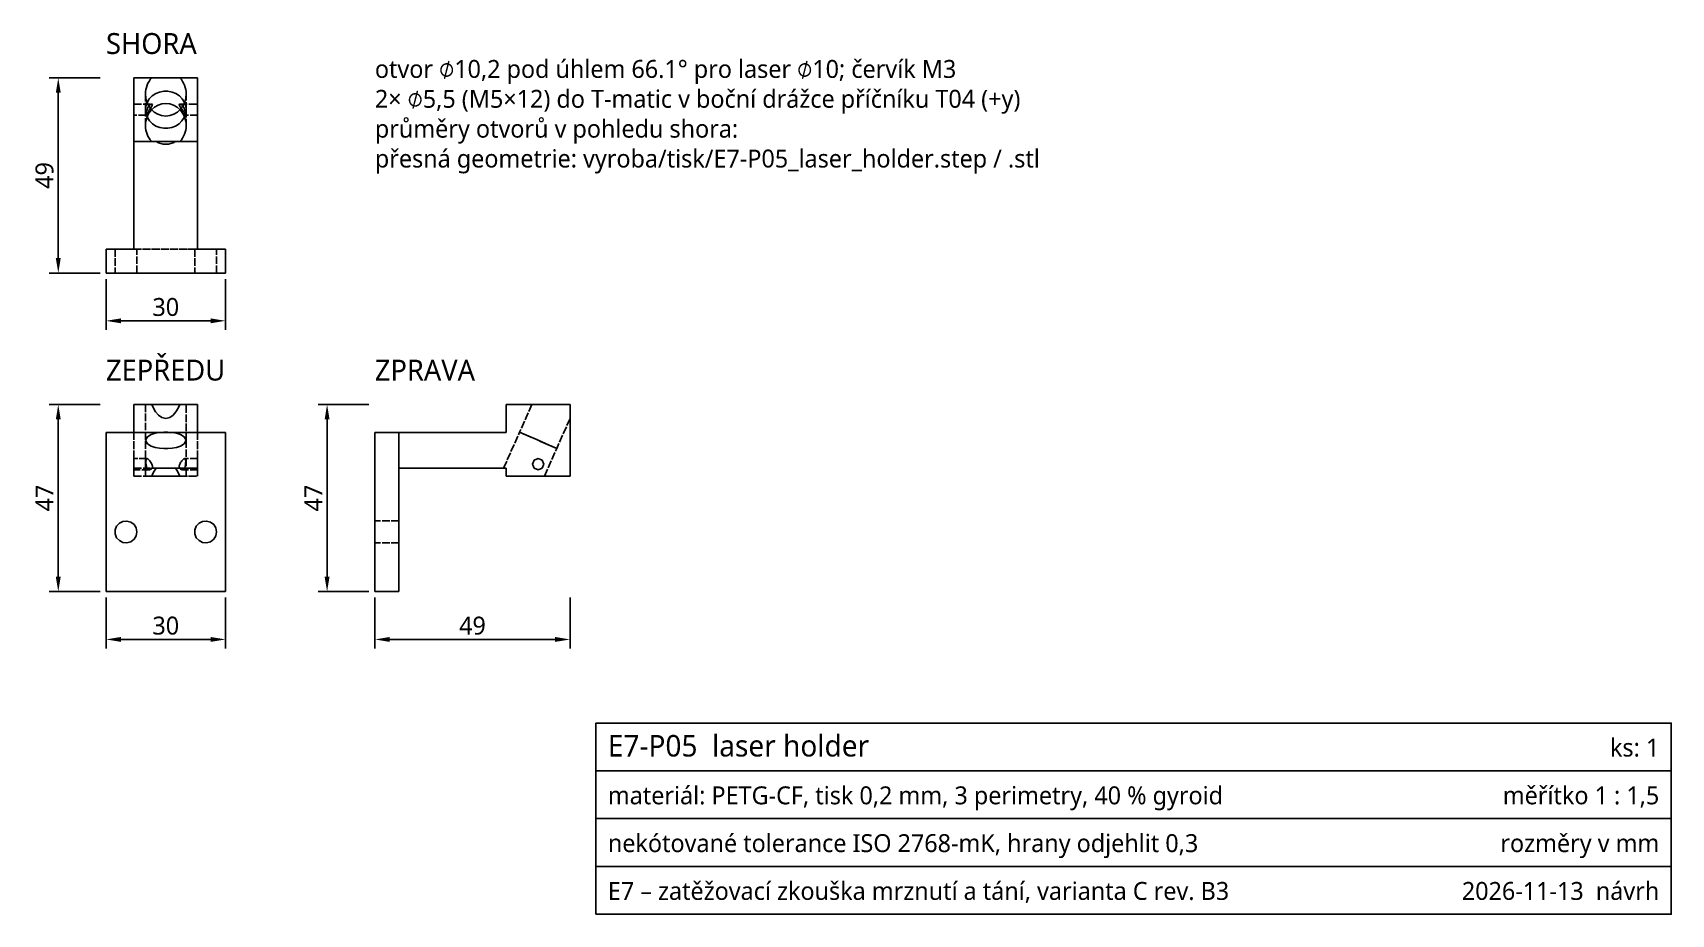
# Model space of a CAD drawing. Header units: millimetres. Extents: x 19 to 430, y 12 to 233.
import ezdxf
from ezdxf.enums import TextEntityAlignment as Align

# ---------------------------------------------------------------- set-up
doc = ezdxf.new("R2010")
doc.units = ezdxf.units.MM
doc.header["$LTSCALE"] = 1.5
doc.linetypes.add('DASHED', pattern=[1.524, 1.27, -0.254])
for name, color, linetype, true_color in [('DIM', 7, 'CONTINUOUS', 0x000000), ('FRAME', 7, 'CONTINUOUS', 0x000000), ('OUTLINE', 7, 'CONTINUOUS', 0x000000), ('TEXT', 7, 'CONTINUOUS', 0x000000)]:
    doc.layers.add(name, color=color, linetype=linetype, true_color=true_color)
doc.layers.add('HIDDEN', color=8, linetype='DASHED')
doc.styles.add('OpenSans', font='OpenSans-Regular.ttf')
doc.dimstyles.new('E7', dxfattribs={"dimtxt": 4.5, "dimasz": 3.75, "dimexe": 2.25, "dimexo": 1.5, "dimgap": 1.2, "dimtad": 1, "dimtxsty": 'OpenSans', "dimcen": 2.5, "dimclrd": 256, "dimclre": 256, "dimclrt": 256, "dimazin": 3, "dimtfac": 1, "dimtmove": 0, "dimatfit": 3})

msp = doc.modelspace()

# ---------------------------------------------------------------- linework, layer by layer
at = {"layer": 'FRAME'}
msp.add_lwpolyline([(160.5, 12), (430.5, 12), (430.5, 60), (160.5, 60)], close=True, dxfattribs=at)
for points in [[(160.5, 48), (430.5, 48)], [(160.5, 36), (430.5, 36)], [(160.5, 24), (430.5, 24)]]:
    msp.add_lwpolyline(points, dxfattribs=at)
at = {"layer": 'HIDDEN'}
for points in [[(44.5, 206), (44.5, 222)], [(44.5, 222), (60.5, 222)], [(60.5, 206), (60.5, 222)], [(44.5, 215.4), (44.5, 215.05), (44.5, 214.7), (44.5, 214.35), (44.5, 214), (44.5, 213.65), (44.5, 213.3), (44.5, 212.95), (44.5, 212.6)], [(44.5, 212.6), (44.5, 212.95), (44.5, 213.3), (44.5, 213.65), (44.5, 214), (44.5, 214.35), (44.5, 214.7), (44.5, 215.05), (44.5, 215.4)], [(44.5, 215.4), (49.001, 215.4)], [(47.4, 217.988), (47.4, 214)], [(47.4, 214), (47.406, 214.234), (47.426, 214.468), (47.458, 214.7), (47.502, 214.93), (47.56, 215.157), (47.629, 215.381), (47.71, 215.601), (47.803, 215.816)], [(48.934, 214), (48.582, 213.582), (48.272, 213.132), (48.008, 212.653), (47.79, 212.152), (47.62, 211.632), (47.498, 211.1), (47.424, 210.558), (47.4, 210.012)], [(57.6, 214), (57.478, 212.987), (57.123, 212.03), (56.56, 211.178), (55.828, 210.467), (54.966, 209.919), (54.015, 209.548), (53.011, 209.361), (51.989, 209.361), (50.985, 209.548), (50.034, 209.919), (49.172, 210.467), (48.44, 211.178), (47.877, 212.03), (47.522, 212.987), (47.4, 214)], [(47.4, 210.012), (47.4, 214)], [(48.252, 214.902), (48.069, 214.653), (47.916, 214.384), (47.791, 214.101), (47.69, 213.809), (47.611, 213.51), (47.553, 213.207), (47.514, 212.9), (47.532, 212.6)], [(47.532, 212.6), (47.673, 212.814), (47.796, 213.043), (47.922, 213.27), (48.053, 213.495), (48.19, 213.716), (48.331, 213.934), (48.475, 214.151), (48.622, 214.365)], [(55.999, 215.4), (60.5, 215.4)], [(57.6, 210.012), (57.576, 210.558), (57.502, 211.1), (57.38, 211.632), (57.21, 212.152), (56.992, 212.653), (56.728, 213.132), (56.418, 213.582), (56.066, 214)], [(57.468, 212.6), (57.327, 212.814), (57.204, 213.043), (57.078, 213.27), (56.947, 213.495), (56.81, 213.716), (56.669, 213.934), (56.525, 214.151), (56.378, 214.365)], [(56.748, 214.902), (56.931, 214.653), (57.084, 214.384), (57.209, 214.101), (57.31, 213.809), (57.389, 213.51), (57.447, 213.207), (57.486, 212.9), (57.468, 212.6)], [(57.197, 215.816), (57.29, 215.601), (57.371, 215.381), (57.44, 215.157), (57.498, 214.93), (57.542, 214.7), (57.574, 214.468), (57.594, 214.234), (57.6, 214)], [(57.6, 214), (57.6, 217.988)], [(57.6, 214), (57.6, 210.012)], [(60.5, 215.4), (60.5, 215.05), (60.5, 214.7), (60.5, 214.35), (60.5, 214), (60.5, 213.65), (60.5, 213.3), (60.5, 212.95), (60.5, 212.6)], [(60.5, 212.6), (60.5, 212.95), (60.5, 213.3), (60.5, 213.65), (60.5, 214), (60.5, 214.35), (60.5, 214.7), (60.5, 215.05), (60.5, 215.4)], [(47.532, 212.6), (44.5, 212.6)], [(47.4, 210.012), (47.425, 209.462), (47.499, 208.916), (47.623, 208.379), (47.796, 207.857), (48.017, 207.352), (48.285, 206.871), (48.599, 206.419), (48.956, 206)], [(56.044, 206), (56.401, 206.419), (56.715, 206.871), (56.983, 207.352), (57.204, 207.857), (57.377, 208.379), (57.501, 208.916), (57.575, 209.462), (57.6, 210.012)], [(60.5, 212.6), (57.468, 212.6)], [(44.5, 179), (44.5, 206)], [(44.5, 206), (50.059, 206)], [(44.5, 206), (48.956, 206)], [(44.5, 206), (60.5, 206)], [(48.956, 206), (49.094, 206), (49.232, 206), (49.37, 206), (49.508, 206), (49.646, 206), (49.784, 206), (49.921, 206), (50.059, 206)], [(50.059, 206), (50.63, 205.708), (51.234, 205.494), (51.861, 205.364), (52.5, 205.32), (53.139, 205.364), (53.766, 205.494), (54.37, 205.708), (54.941, 206)], [(54.941, 206), (60.5, 206)], [(54.941, 206), (55.079, 206), (55.216, 206), (55.354, 206), (55.492, 206), (55.63, 206), (55.768, 206), (55.906, 206), (56.044, 206)], [(56.044, 206), (60.5, 206)], [(60.5, 179), (60.5, 206)], [(37.5, 179), (67.5, 179)], [(37.5, 173), (37.5, 179)], [(39.75, 179), (40.438, 179), (41.125, 179), (41.812, 179), (42.5, 179), (43.188, 179), (43.875, 179), (44.562, 179), (45.25, 179)], [(39.75, 179), (39.75, 173)], [(44.5, 179), (60.5, 179)], [(45.25, 179), (45.156, 179), (45.062, 179), (44.969, 179), (44.875, 179), (44.781, 179), (44.688, 179), (44.594, 179), (44.5, 179)], [(45.25, 173), (45.25, 179)], [(60.5, 179), (60.406, 179), (60.312, 179), (60.219, 179), (60.125, 179), (60.031, 179), (59.938, 179), (59.844, 179), (59.75, 179)], [(59.75, 179), (60.438, 179), (61.125, 179), (61.812, 179), (62.5, 179), (63.188, 179), (63.875, 179), (64.562, 179), (65.25, 179)], [(59.75, 179), (59.75, 173)], [(65.25, 173), (65.25, 179)], [(67.5, 173), (67.5, 179)], [(37.5, 173), (67.5, 173)], [(45.25, 173), (44.562, 173), (43.875, 173), (43.188, 173), (42.5, 173), (41.812, 173), (41.125, 173), (40.438, 173), (39.75, 173)], [(39.75, 173), (40.438, 173), (41.125, 173), (41.812, 173), (42.5, 173), (43.188, 173), (43.875, 173), (44.562, 173), (45.25, 173)], [(65.25, 173), (64.562, 173), (63.875, 173), (63.188, 173), (62.5, 173), (61.812, 173), (61.125, 173), (60.438, 173), (59.75, 173)], [(59.75, 173), (60.438, 173), (61.125, 173), (61.812, 173), (62.5, 173), (63.188, 173), (63.875, 173), (64.562, 173), (65.25, 173)], [(44.5, 122), (44.5, 140)], [(44.5, 140), (48.956, 140)], [(48.956, 140), (48.762, 140), (48.567, 140), (48.373, 140), (48.178, 140), (47.984, 140), (47.789, 140), (47.595, 140), (47.4, 140)], [(47.4, 140), (48.42, 140), (49.44, 140), (50.46, 140), (51.48, 140), (52.5, 140), (53.52, 140), (54.54, 140), (55.56, 140), (56.58, 140), (57.6, 140)], [(47.4, 140), (47.4, 131)], [(56.044, 140), (55.594, 139.045), (55.045, 138.144), (54.365, 137.337), (53.516, 136.717), (52.5, 136.465), (51.484, 136.717), (50.635, 137.337), (49.955, 138.144), (49.406, 139.045), (48.956, 140)], [(56.044, 140), (60.5, 140)], [(57.6, 140), (57.405, 140), (57.211, 140), (57.016, 140), (56.822, 140), (56.627, 140), (56.433, 140), (56.238, 140), (56.044, 140)], [(57.6, 131), (57.6, 140)], [(60.5, 122), (60.5, 140)], [(138, 140), (154, 140)], [(138, 133), (138, 140)], [(144.41, 140), (141.337, 133.066)], [(154, 140), (152.934, 140), (151.869, 140), (150.803, 140), (149.738, 140), (148.672, 140), (147.607, 140), (146.541, 140), (145.475, 140), (144.41, 140)], [(144.41, 140), (145.107, 140), (145.805, 140), (146.502, 140), (147.199, 140), (147.896, 140), (148.594, 140), (149.291, 140), (149.988, 140)], [(149.988, 140), (150.49, 140), (150.991, 140), (151.493, 140), (151.994, 140), (152.496, 140), (152.997, 140), (153.499, 140), (154, 140)], [(154, 122), (154, 140)], [(154, 140), (154, 139.558), (154, 139.116), (154, 138.674), (154, 138.232), (154, 137.791), (154, 137.349), (154, 136.907), (154, 136.465)], [(154, 136.465), (154, 136.907), (154, 137.349), (154, 137.791), (154, 138.232), (154, 138.674), (154, 139.116), (154, 139.558), (154, 140)], [(154, 136.465), (150.663, 128.934)], [(37.5, 93), (37.5, 133)], [(37.5, 133), (44.5, 133)], [(44.5, 133), (44.5, 124)], [(44.5, 133), (60.5, 133)], [(57.6, 131), (57.09, 131.901), (56.168, 132.436), (55.151, 132.765), (54.1, 132.962), (53.035, 133.055), (51.965, 133.055), (50.9, 132.962), (49.849, 132.765), (48.832, 132.436), (47.91, 131.901), (47.4, 131)], [(60.5, 133), (67.5, 133)], [(60.5, 133), (60.5, 124)], [(67.5, 93), (67.5, 133)], [(105, 133), (111, 133)], [(105, 93), (105, 133)], [(111, 133), (111, 124)], [(111, 133), (138, 133)], [(111, 133), (111, 124)], [(111, 93), (111, 133)], [(137.32, 124), (141.337, 133.066)], [(146, 131), (145.417, 131.258), (144.834, 131.517), (144.251, 131.775), (143.669, 132.033), (143.086, 132.291), (142.503, 132.55), (141.92, 132.808), (141.337, 133.066)], [(141.337, 133.066), (142.27, 132.653), (143.202, 132.24), (144.135, 131.826), (145.067, 131.413), (146, 131), (146.933, 130.587), (147.865, 130.174), (148.798, 129.76), (149.73, 129.347), (150.663, 128.934)], [(47.4, 131), (47.91, 130.099), (48.832, 129.564), (49.849, 129.235), (50.9, 129.038), (51.965, 128.945), (53.035, 128.945), (54.1, 129.038), (55.151, 129.235), (56.168, 129.564), (57.09, 130.099), (57.6, 131)], [(47.4, 122), (47.4, 131)], [(57.6, 131), (57.6, 122)], [(150.663, 128.934), (150.08, 129.192), (149.497, 129.45), (148.914, 129.709), (148.331, 129.967), (147.749, 130.225), (147.166, 130.483), (146.583, 130.742), (146, 131)], [(147.59, 122), (150.663, 128.934)], [(44.5, 123.6), (44.5, 123.95), (44.5, 124.3), (44.5, 124.65), (44.5, 125), (44.5, 125.35), (44.5, 125.7), (44.5, 126.05), (44.5, 126.4)], [(44.5, 126.4), (44.5, 126.225), (44.5, 126.05), (44.5, 125.875), (44.5, 125.7), (44.5, 125.525), (44.5, 125.35), (44.5, 125.175), (44.5, 125)], [(47.753, 126.4), (44.5, 126.4)], [(44.5, 125), (44.5, 124.825), (44.5, 124.65), (44.5, 124.475), (44.5, 124.3), (44.5, 124.125), (44.5, 123.95), (44.5, 123.775), (44.5, 123.6)], [(44.5, 122), (44.5, 124)], [(44.5, 124), (50.059, 124)], [(44.5, 124), (60.5, 124)], [(48.374, 123.6), (44.5, 123.6)], [(47.753, 126.4), (47.539, 126.088), (47.506, 125.678), (47.513, 125.267), (47.547, 124.857), (47.618, 124.452), (47.751, 124.064), (47.995, 123.737), (48.374, 123.6)], [(49.001, 125), (48.896, 125.216), (48.772, 125.422), (48.635, 125.62), (48.487, 125.809), (48.329, 125.99), (48.159, 126.16), (47.973, 126.311), (47.753, 126.4)], [(48.374, 123.6), (48.599, 123.64), (48.801, 123.748), (48.963, 123.909), (49.075, 124.108), (49.128, 124.331), (49.126, 124.56), (49.08, 124.784), (49.001, 125)], [(48.956, 122), (49.07, 122.263), (49.189, 122.523), (49.316, 122.78), (49.448, 123.033), (49.589, 123.282), (49.737, 123.527), (49.893, 123.767), (50.059, 124)], [(50.059, 124), (50.669, 124), (51.28, 124), (51.89, 124), (52.5, 124), (53.11, 124), (53.72, 124), (54.331, 124), (54.941, 124)], [(54.941, 124), (60.5, 124)], [(54.941, 124), (55.107, 123.767), (55.263, 123.527), (55.411, 123.282), (55.552, 123.033), (55.684, 122.78), (55.811, 122.523), (55.93, 122.263), (56.044, 122)], [(56.626, 123.6), (56.401, 123.64), (56.199, 123.748), (56.037, 123.909), (55.925, 124.108), (55.872, 124.331), (55.874, 124.56), (55.92, 124.784), (55.999, 125)], [(55.999, 125), (56.104, 125.216), (56.228, 125.422), (56.365, 125.62), (56.513, 125.809), (56.671, 125.99), (56.841, 126.16), (57.027, 126.311), (57.247, 126.4)], [(57.247, 126.4), (57.461, 126.088), (57.494, 125.678), (57.487, 125.267), (57.453, 124.857), (57.382, 124.452), (57.249, 124.064), (57.005, 123.737), (56.626, 123.6)], [(60.5, 123.6), (56.626, 123.6)], [(60.5, 126.4), (57.247, 126.4)], [(60.5, 123.6), (60.5, 123.95), (60.5, 124.3), (60.5, 124.65), (60.5, 125), (60.5, 125.35), (60.5, 125.7), (60.5, 126.05), (60.5, 126.4)], [(60.5, 126.4), (60.5, 126.225), (60.5, 126.05), (60.5, 125.875), (60.5, 125.7), (60.5, 125.525), (60.5, 125.35), (60.5, 125.175), (60.5, 125)], [(60.5, 125), (60.5, 124.825), (60.5, 124.65), (60.5, 124.475), (60.5, 124.3), (60.5, 124.125), (60.5, 123.95), (60.5, 123.775), (60.5, 123.6)], [(60.5, 122), (60.5, 124)], [(111, 124), (138, 124)], [(138, 124), (137.915, 124), (137.83, 124), (137.745, 124), (137.66, 124), (137.575, 124), (137.49, 124), (137.405, 124), (137.32, 124)], [(137.32, 124), (137.405, 124), (137.49, 124), (137.575, 124), (137.66, 124), (137.745, 124), (137.83, 124), (137.915, 124), (138, 124)], [(138, 122), (138, 124)], [(138, 122), (138, 122.25), (138, 122.5), (138, 122.75), (138, 123), (138, 123.25), (138, 123.5), (138, 123.75), (138, 124)], [(138, 124), (138, 123.75), (138, 123.5), (138, 123.25), (138, 123), (138, 122.75), (138, 122.5), (138, 122.25), (138, 122)], [(147.4, 125), (146.99, 124.01), (146, 123.6), (145.01, 124.01), (144.6, 125), (145.01, 125.99), (146, 126.4), (146.99, 125.99), (147.4, 125)], [(44.5, 122), (48.956, 122)], [(44.5, 122), (60.5, 122)], [(57.6, 122), (56.58, 122), (55.56, 122), (54.54, 122), (53.52, 122), (52.5, 122), (51.48, 122), (50.46, 122), (49.44, 122), (48.42, 122), (47.4, 122)], [(47.4, 122), (47.595, 122), (47.789, 122), (47.984, 122), (48.178, 122), (48.373, 122), (48.567, 122), (48.762, 122), (48.956, 122)], [(56.044, 122), (60.5, 122)], [(56.044, 122), (56.238, 122), (56.433, 122), (56.627, 122), (56.822, 122), (57.016, 122), (57.211, 122), (57.405, 122), (57.6, 122)], [(138, 122), (154, 122)], [(138, 122), (138.501, 122), (139.003, 122), (139.504, 122), (140.006, 122), (140.507, 122), (141.009, 122), (141.51, 122), (142.012, 122)], [(147.59, 122), (146.525, 122), (145.459, 122), (144.393, 122), (143.328, 122), (142.262, 122), (141.197, 122), (140.131, 122), (139.066, 122), (138, 122)], [(142.012, 122), (142.709, 122), (143.406, 122), (144.104, 122), (144.801, 122), (145.498, 122), (146.195, 122), (146.893, 122), (147.59, 122)], [(45.25, 108), (45.064, 108.993), (44.532, 109.853), (43.726, 110.462), (42.754, 110.738), (41.747, 110.645), (40.843, 110.195), (40.162, 109.448), (39.797, 108.505), (39.797, 107.495), (40.162, 106.552), (40.843, 105.805), (41.747, 105.355), (42.754, 105.262), (43.726, 105.538), (44.532, 106.147), (45.064, 107.007), (45.25, 108)], [(65.25, 108), (65.064, 108.993), (64.532, 109.853), (63.726, 110.462), (62.754, 110.738), (61.747, 110.645), (60.843, 110.195), (60.162, 109.448), (59.797, 108.505), (59.797, 107.495), (60.162, 106.552), (60.843, 105.805), (61.747, 105.355), (62.754, 105.262), (63.726, 105.538), (64.532, 106.147), (65.064, 107.007), (65.25, 108)], [(105, 108), (105, 108.344), (105, 108.688), (105, 109.031), (105, 109.375), (105, 109.719), (105, 110.062), (105, 110.406), (105, 110.75)], [(105, 110.75), (105, 110.062), (105, 109.375), (105, 108.688), (105, 108), (105, 107.312), (105, 106.625), (105, 105.938), (105, 105.25)], [(105, 108), (105, 108.344), (105, 108.688), (105, 109.031), (105, 109.375), (105, 109.719), (105, 110.062), (105, 110.406), (105, 110.75)], [(105, 110.75), (105, 110.062), (105, 109.375), (105, 108.688), (105, 108), (105, 107.312), (105, 106.625), (105, 105.938), (105, 105.25)], [(111, 110.75), (105, 110.75)], [(111, 110.75), (105, 110.75)], [(105, 105.25), (105, 105.594), (105, 105.938), (105, 106.281), (105, 106.625), (105, 106.969), (105, 107.312), (105, 107.656), (105, 108)], [(105, 105.25), (105, 105.594), (105, 105.938), (105, 106.281), (105, 106.625), (105, 106.969), (105, 107.312), (105, 107.656), (105, 108)], [(111, 108), (111, 108.344), (111, 108.688), (111, 109.031), (111, 109.375), (111, 109.719), (111, 110.062), (111, 110.406), (111, 110.75)], [(111, 110.75), (111, 110.062), (111, 109.375), (111, 108.688), (111, 108), (111, 107.312), (111, 106.625), (111, 105.938), (111, 105.25)], [(111, 108), (111, 108.344), (111, 108.688), (111, 109.031), (111, 109.375), (111, 109.719), (111, 110.062), (111, 110.406), (111, 110.75)], [(111, 110.75), (111, 110.062), (111, 109.375), (111, 108.688), (111, 108), (111, 107.312), (111, 106.625), (111, 105.938), (111, 105.25)], [(111, 105.25), (111, 105.594), (111, 105.938), (111, 106.281), (111, 106.625), (111, 106.969), (111, 107.312), (111, 107.656), (111, 108)], [(111, 105.25), (111, 105.594), (111, 105.938), (111, 106.281), (111, 106.625), (111, 106.969), (111, 107.312), (111, 107.656), (111, 108)], [(111, 105.25), (105, 105.25)], [(111, 105.25), (105, 105.25)], [(37.5, 93), (67.5, 93)], [(105, 93), (111, 93)]]:
    msp.add_lwpolyline(points, dxfattribs=at)
at = {"layer": 'OUTLINE'}
for points in [[(44.5, 206), (44.5, 222)], [(44.5, 222), (48.956, 222)], [(48.956, 222), (48.599, 221.581), (48.285, 221.129), (48.017, 220.648), (47.796, 220.143), (47.623, 219.621), (47.499, 219.084), (47.425, 218.538), (47.4, 217.988)], [(47.803, 215.816), (48.352, 216.713), (49.087, 217.465), (49.964, 218.046), (50.94, 218.439), (51.974, 218.638), (53.026, 218.638), (54.06, 218.439), (55.036, 218.046), (55.913, 217.465), (56.648, 216.713), (57.197, 215.816)], [(56.044, 222), (55.158, 222), (54.272, 222), (53.386, 222), (52.5, 222), (51.614, 222), (50.728, 222), (49.842, 222), (48.956, 222)], [(56.044, 222), (60.5, 222)], [(57.6, 217.988), (57.575, 218.538), (57.501, 219.084), (57.377, 219.621), (57.204, 220.143), (56.983, 220.648), (56.715, 221.129), (56.401, 221.581), (56.044, 222)], [(60.5, 206), (60.5, 222)], [(47.4, 217.988), (47.49, 216.945), (47.759, 215.932), (48.203, 214.984), (48.814, 214.133), (49.578, 213.416), (50.471, 212.87), (51.46, 212.527), (52.5, 212.41), (53.54, 212.527), (54.529, 212.87), (55.422, 213.416), (56.186, 214.133), (56.797, 214.984), (57.241, 215.932), (57.51, 216.945), (57.6, 217.988)], [(49.001, 215.4), (48.888, 215.381), (48.781, 215.339), (48.68, 215.284), (48.584, 215.22), (48.494, 215.148), (48.408, 215.071), (48.328, 214.989), (48.252, 214.902)], [(48.622, 214.365), (48.711, 214.495), (48.8, 214.625), (48.887, 214.756), (48.971, 214.89), (49.049, 215.027), (49.112, 215.171), (49.127, 215.325), (49.001, 215.4)], [(56.066, 214), (55.314, 214.664), (54.448, 215.167), (53.496, 215.483), (52.5, 215.59), (51.504, 215.483), (50.552, 215.167), (49.686, 214.664), (48.934, 214)], [(56.378, 214.365), (56.289, 214.495), (56.2, 214.625), (56.113, 214.756), (56.029, 214.89), (55.951, 215.027), (55.888, 215.171), (55.873, 215.325), (55.999, 215.4)], [(55.999, 215.4), (56.112, 215.381), (56.219, 215.339), (56.32, 215.284), (56.416, 215.22), (56.506, 215.148), (56.592, 215.071), (56.672, 214.989), (56.748, 214.902)], [(44.5, 179), (44.5, 206)], [(44.5, 206), (60.5, 206)], [(60.5, 179), (60.5, 206)], [(37.5, 179), (44.5, 179)], [(37.5, 173), (37.5, 179)], [(44.5, 179), (43.906, 179), (43.312, 179), (42.719, 179), (42.125, 179), (41.531, 179), (40.938, 179), (40.344, 179), (39.75, 179)], [(60.5, 179), (67.5, 179)], [(65.25, 179), (64.656, 179), (64.062, 179), (63.469, 179), (62.875, 179), (62.281, 179), (61.688, 179), (61.094, 179), (60.5, 179)], [(67.5, 173), (67.5, 179)], [(37.5, 173), (67.5, 173)], [(44.5, 133), (44.5, 140)], [(44.5, 140), (60.5, 140)], [(60.5, 133), (60.5, 140)], [(138, 140), (154, 140)], [(138, 133), (138, 140)], [(154, 122), (154, 140)], [(37.5, 133), (67.5, 133)], [(37.5, 93), (37.5, 133)], [(67.5, 93), (67.5, 133)], [(105, 133), (111, 133)], [(105, 93), (105, 133)], [(111, 93), (111, 133)], [(111, 133), (138, 133)], [(111, 124), (138, 124)], [(138, 122), (138, 124)], [(147.4, 125), (146.99, 125.99), (146, 126.4), (145.01, 125.99), (144.6, 125), (145.01, 124.01), (146, 123.6), (146.99, 124.01), (147.4, 125)], [(147.4, 125), (146.99, 125.99), (146, 126.4), (145.01, 125.99), (144.6, 125), (145.01, 124.01), (146, 123.6), (146.99, 124.01), (147.4, 125)], [(147.4, 125), (146.99, 124.01), (146, 123.6), (145.01, 124.01), (144.6, 125), (145.01, 125.99), (146, 126.4), (146.99, 125.99), (147.4, 125)], [(138, 122), (154, 122)], [(45.25, 108), (45.064, 108.993), (44.532, 109.853), (43.726, 110.462), (42.754, 110.738), (41.747, 110.645), (40.843, 110.195), (40.162, 109.448), (39.797, 108.505), (39.797, 107.495), (40.162, 106.552), (40.843, 105.805), (41.747, 105.355), (42.754, 105.262), (43.726, 105.538), (44.532, 106.147), (45.064, 107.007), (45.25, 108)], [(65.25, 108), (65.064, 108.993), (64.532, 109.853), (63.726, 110.462), (62.754, 110.738), (61.747, 110.645), (60.843, 110.195), (60.162, 109.448), (59.797, 108.505), (59.797, 107.495), (60.162, 106.552), (60.843, 105.805), (61.747, 105.355), (62.754, 105.262), (63.726, 105.538), (64.532, 106.147), (65.064, 107.007), (65.25, 108)], [(37.5, 93), (67.5, 93)], [(105, 93), (111, 93)]]:
    msp.add_lwpolyline(points, dxfattribs=at)

# ---------------------------------------------------------------- texts
at = {"layer": 'TEXT', "style": 'OpenSans'}
for s, height, p in [('SHORA', 5.25, (37.5, 228)), ('otvor ⌀10,2 pod úhlem 66.1° pro laser ⌀10; červík M3', 4.5, (105, 222)), ('2× ⌀5,5 (M5×12) do T-matic v boční drážce příčníku T04 (+y)', 4.5, (105, 214.5)), ('průměry otvorů v pohledu shora: ', 4.5, (105, 207)), ('přesná geometrie: vyroba/tisk/E7-P05_laser_holder.step / .stl', 4.5, (105, 199.5)), ('ZEPŘEDU', 5.25, (37.5, 146)), ('ZPRAVA', 5.25, (105, 146)), ('E7-P05  laser holder', 5.4, (163.5, 51.6)), ('materiál: PETG-CF, tisk 0,2 mm, 3 perimetry, 40 % gyroid', 4.5, (163.5, 39.6)), ('nekótované tolerance ISO 2768-mK, hrany odjehlit 0,3', 4.5, (163.5, 27.6)), ('E7 – zatěžovací zkouška mrznutí a tání, varianta C rev. B3', 4.5, (163.5, 15.6))]:
    msp.add_text(s, height=height, dxfattribs=at).set_placement(p)
for s, p in [('ks: 1', (427.5, 51.6)), ('měřítko 1 : 1,5', (427.5, 39.6)), ('rozměry v mm', (427.5, 27.6)), ('2026-11-13  návrh', (427.5, 15.6))]:
    msp.add_text(s, height=4.5, dxfattribs=at).set_placement(p, align=Align.RIGHT)

# ---------------------------------------------------------------- dimensions: what is measured, and where the dimension line sits
at = {"layer": 'DIM'}
for base, p1, p2 in [((25.5, 173), (37.5, 173), (37.5, 222)), ((25.5, 93), (37.5, 93), (37.5, 140)), ((93, 93), (105, 93), (105, 140))]:
    msp.add_linear_dim(base=base, p1=p1, p2=p2, angle=90, dimstyle='E7', dxfattribs=at).render()
for base, p1, p2 in [((37.5, 161), (37.5, 173), (67.5, 173)), ((37.5, 81), (37.5, 93), (67.5, 93)), ((105, 81), (105, 93), (154, 93))]:
    msp.add_linear_dim(base=base, p1=p1, p2=p2, dimstyle='E7', dxfattribs=at).render()

doc.saveas('drawing.dxf')
